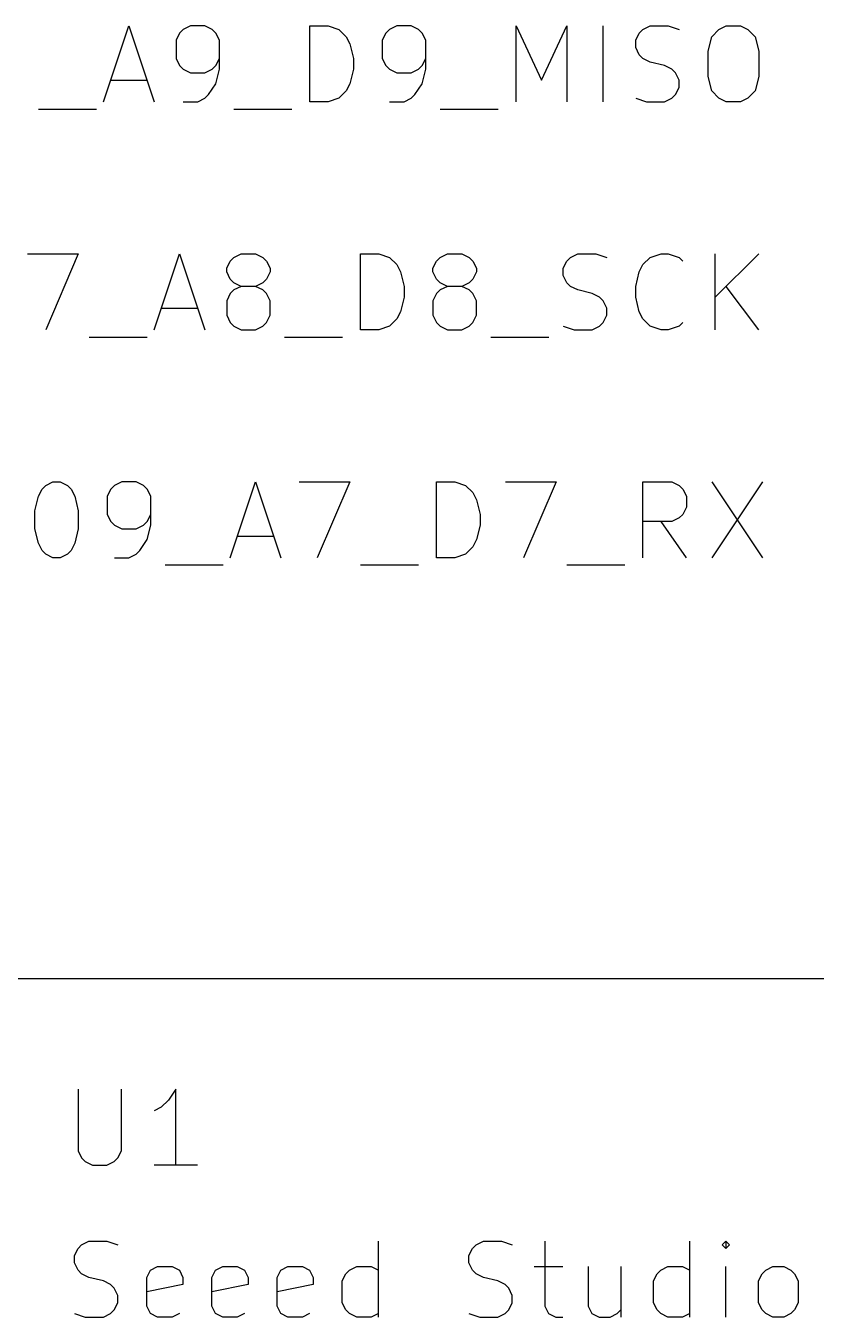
# Model space of a CAD drawing. Extents: x 0.4 to 11.3, y -7.9 to -0.4.
# Drawn here: x 5.768 to 6.288, y -4.873 to -4.023 of the extents above; entities that cross this region are included whole.
import ezdxf

# ---------------------------------------------------------------- set-up
doc = ezdxf.new("R2010")
doc.units = 0
doc.header["$MEASUREMENT"] = 0
doc.layers.add('CYAN2', color=4, linetype='CONTINUOUS')
doc.layers.add('RED2', color=1, linetype='CONTINUOUS')

msp = doc.modelspace()

# ---------------------------------------------------------------- linework, layer by layer
at = {"layer": 'CYAN2', "linetype": 'CONTINUOUS'}
for p, q in [((5.81952, -4.07313), (5.83619, -4.02313)), ((5.81952, -4.07313), (5.83619, -4.02313)), ((5.83619, -4.02313), (5.85286, -4.07313)), ((5.83619, -4.02313), (5.85286, -4.07313)), ((5.87191, -4.02551), (5.86952, -4.02789)), ((5.87191, -4.02551), (5.86952, -4.02789)), ((5.87667, -4.02313), (5.87191, -4.02551)), ((5.87667, -4.02313), (5.87191, -4.02551)), ((5.88619, -4.02313), (5.87667, -4.02313)), ((5.88619, -4.02313), (5.87667, -4.02313)), ((5.89095, -4.02551), (5.88619, -4.02313)), ((5.89095, -4.02551), (5.88619, -4.02313)), ((5.89333, -4.02789), (5.89095, -4.02551)), ((5.89333, -4.02789), (5.89095, -4.02551)), ((5.95524, -4.07313), (5.95524, -4.02313)), ((5.95524, -4.02313), (5.96714, -4.02313)), ((5.95524, -4.07313), (5.95524, -4.02313)), ((5.95524, -4.02313), (5.96714, -4.02313)), ((5.96714, -4.02313), (5.97428, -4.02551)), ((5.96714, -4.02313), (5.97428, -4.02551)), ((5.97428, -4.02551), (5.97905, -4.03028)), ((5.97428, -4.02551), (5.97905, -4.03028)), ((6.00762, -4.02551), (6.00524, -4.02789)), ((6.00762, -4.02551), (6.00524, -4.02789)), ((6.01238, -4.02313), (6.00762, -4.02551)), ((6.01238, -4.02313), (6.00762, -4.02551)), ((6.02191, -4.02313), (6.01238, -4.02313)), ((6.02191, -4.02313), (6.01238, -4.02313)), ((6.02667, -4.02551), (6.02191, -4.02313)), ((6.02667, -4.02551), (6.02191, -4.02313)), ((6.02905, -4.02789), (6.02667, -4.02551)), ((6.02905, -4.02789), (6.02667, -4.02551)), ((6.09095, -4.07313), (6.09095, -4.02313)), ((6.09095, -4.02313), (6.10762, -4.05885)), ((6.09095, -4.07313), (6.09095, -4.02313)), ((6.09095, -4.02313), (6.10762, -4.05885)), ((6.10762, -4.05885), (6.12428, -4.02313)), ((6.10762, -4.05885), (6.12428, -4.02313)), ((6.12428, -4.02313), (6.12428, -4.07313)), ((6.12428, -4.02313), (6.12428, -4.07313)), ((6.14809, -4.07313), (6.14809, -4.02313)), ((6.14809, -4.07313), (6.14809, -4.02313)), ((6.1719, -4.02789), (6.17428, -4.02551)), ((6.1719, -4.02789), (6.17428, -4.02551)), ((6.17428, -4.02551), (6.17905, -4.02313)), ((6.17428, -4.02551), (6.17905, -4.02313)), ((6.17905, -4.02313), (6.19095, -4.02313)), ((6.17905, -4.02313), (6.19095, -4.02313)), ((6.19095, -4.02313), (6.19809, -4.02551)), ((6.19095, -4.02313), (6.19809, -4.02551)), ((6.21952, -4.03028), (6.22428, -4.02551)), ((6.21952, -4.03028), (6.22428, -4.02551)), ((6.22428, -4.02551), (6.22904, -4.02313)), ((6.22428, -4.02551), (6.22904, -4.02313)), ((6.22904, -4.02313), (6.23857, -4.02313)), ((6.22904, -4.02313), (6.23857, -4.02313)), ((6.23857, -4.02313), (6.24333, -4.02551)), ((6.23857, -4.02313), (6.24333, -4.02551)), ((6.24333, -4.02551), (6.24809, -4.03028)), ((6.24333, -4.02551), (6.24809, -4.03028)), ((5.86952, -4.02789), (5.86715, -4.03265)), ((5.86952, -4.02789), (5.86715, -4.03265)), ((5.86715, -4.03265), (5.86715, -4.04456)), ((5.86715, -4.03265), (5.86715, -4.04456)), ((5.89572, -4.03265), (5.89333, -4.02789)), ((5.89572, -4.03265), (5.89333, -4.02789)), ((5.89572, -4.0517), (5.89572, -4.03265)), ((5.89572, -4.0517), (5.89572, -4.03265)), ((5.97905, -4.03028), (5.98143, -4.03504)), ((5.97905, -4.03028), (5.98143, -4.03504)), ((5.98143, -4.03504), (5.98381, -4.04456)), ((5.98143, -4.03504), (5.98381, -4.04456)), ((6.00524, -4.02789), (6.00286, -4.03265)), ((6.00524, -4.02789), (6.00286, -4.03265)), ((6.00286, -4.03265), (6.00286, -4.04456)), ((6.00286, -4.03265), (6.00286, -4.04456)), ((6.03143, -4.03265), (6.02905, -4.02789)), ((6.03143, -4.03265), (6.02905, -4.02789)), ((6.03143, -4.0517), (6.03143, -4.03265)), ((6.03143, -4.0517), (6.03143, -4.03265)), ((6.16952, -4.03265), (6.1719, -4.02789)), ((6.16952, -4.03265), (6.1719, -4.02789)), ((6.16952, -4.03742), (6.16952, -4.03265)), ((6.16952, -4.03742), (6.16952, -4.03265)), ((6.21714, -4.0398), (6.21952, -4.03028)), ((6.21714, -4.0398), (6.21952, -4.03028)), ((6.24809, -4.03028), (6.25047, -4.0398)), ((6.24809, -4.03028), (6.25047, -4.0398)), ((6.1719, -4.04218), (6.16952, -4.03742)), ((6.1719, -4.04218), (6.16952, -4.03742)), ((6.17428, -4.04456), (6.1719, -4.04218)), ((6.17428, -4.04456), (6.1719, -4.04218)), ((6.21714, -4.05646), (6.21714, -4.0398)), ((6.21714, -4.05646), (6.21714, -4.0398)), ((6.25047, -4.0398), (6.25047, -4.05646)), ((6.25047, -4.0398), (6.25047, -4.05646)), ((5.86715, -4.04456), (5.86952, -4.04932)), ((5.86715, -4.04456), (5.86952, -4.04932)), ((5.86952, -4.04932), (5.87191, -4.0517)), ((5.86952, -4.04932), (5.87191, -4.0517)), ((5.87191, -4.0517), (5.87667, -4.05408)), ((5.87191, -4.0517), (5.87667, -4.05408)), ((5.88619, -4.05408), (5.89095, -4.0517)), ((5.88619, -4.05408), (5.89095, -4.0517)), ((5.89095, -4.0517), (5.89333, -4.04932)), ((5.89095, -4.0517), (5.89333, -4.04932)), ((5.89333, -4.04932), (5.89572, -4.04456)), ((5.89333, -4.04932), (5.89572, -4.04456)), ((5.89333, -4.06122), (5.89572, -4.0517)), ((5.89333, -4.06122), (5.89572, -4.0517)), ((5.98381, -4.0517), (5.98143, -4.06122)), ((5.98381, -4.0517), (5.98143, -4.06122)), ((5.98381, -4.04456), (5.98381, -4.0517)), ((5.98381, -4.04456), (5.98381, -4.0517)), ((6.00286, -4.04456), (6.00524, -4.04932)), ((6.00286, -4.04456), (6.00524, -4.04932)), ((6.00524, -4.04932), (6.00762, -4.0517)), ((6.00524, -4.04932), (6.00762, -4.0517)), ((6.00762, -4.0517), (6.01238, -4.05408)), ((6.00762, -4.0517), (6.01238, -4.05408)), ((6.02191, -4.05408), (6.02667, -4.0517)), ((6.02191, -4.05408), (6.02667, -4.0517)), ((6.02667, -4.0517), (6.02905, -4.04932)), ((6.02667, -4.0517), (6.02905, -4.04932)), ((6.02905, -4.04932), (6.03143, -4.04456)), ((6.02905, -4.04932), (6.03143, -4.04456)), ((6.02905, -4.06122), (6.03143, -4.0517)), ((6.02905, -4.06122), (6.03143, -4.0517)), ((6.17905, -4.04694), (6.17428, -4.04456)), ((6.17905, -4.04694), (6.17428, -4.04456)), ((6.18857, -4.04932), (6.17905, -4.04694)), ((6.18857, -4.04932), (6.17905, -4.04694)), ((6.19333, -4.0517), (6.18857, -4.04932)), ((6.19333, -4.0517), (6.18857, -4.04932)), ((6.19571, -4.05408), (6.19333, -4.0517)), ((6.19571, -4.05408), (6.19333, -4.0517)), ((5.82429, -4.05885), (5.84809, -4.05885)), ((5.82429, -4.05885), (5.84809, -4.05885)), ((5.87667, -4.05408), (5.88619, -4.05408)), ((5.87667, -4.05408), (5.88619, -4.05408)), ((5.88857, -4.06837), (5.89333, -4.06122)), ((5.88857, -4.06837), (5.89333, -4.06122)), ((5.98143, -4.06122), (5.97905, -4.06599)), ((5.98143, -4.06122), (5.97905, -4.06599)), ((6.01238, -4.05408), (6.02191, -4.05408)), ((6.01238, -4.05408), (6.02191, -4.05408)), ((6.02428, -4.06837), (6.02905, -4.06122)), ((6.02428, -4.06837), (6.02905, -4.06122)), ((6.19809, -4.05885), (6.19571, -4.05408)), ((6.19809, -4.05885), (6.19571, -4.05408)), ((6.19809, -4.06361), (6.19809, -4.05885)), ((6.19809, -4.06361), (6.19809, -4.05885)), ((6.21952, -4.06599), (6.21714, -4.05646)), ((6.21952, -4.06599), (6.21714, -4.05646)), ((6.25047, -4.05646), (6.24809, -4.06599)), ((6.25047, -4.05646), (6.24809, -4.06599)), ((5.88619, -4.07075), (5.88857, -4.06837)), ((5.88619, -4.07075), (5.88857, -4.06837)), ((5.97905, -4.06599), (5.97428, -4.07075)), ((5.97905, -4.06599), (5.97428, -4.07075)), ((6.02191, -4.07075), (6.02428, -4.06837)), ((6.02191, -4.07075), (6.02428, -4.06837)), ((6.19333, -4.07075), (6.19571, -4.06837)), ((6.19333, -4.07075), (6.19571, -4.06837)), ((6.19571, -4.06837), (6.19809, -4.06361)), ((6.19571, -4.06837), (6.19809, -4.06361)), ((6.22428, -4.07075), (6.21952, -4.06599)), ((6.22428, -4.07075), (6.21952, -4.06599)), ((6.24809, -4.06599), (6.24333, -4.07075)), ((6.24809, -4.06599), (6.24333, -4.07075)), ((5.77667, -4.07789), (5.81476, -4.07789)), ((5.77667, -4.07789), (5.81476, -4.07789)), ((5.87191, -4.07313), (5.88143, -4.07313)), ((5.87191, -4.07313), (5.88143, -4.07313)), ((5.88143, -4.07313), (5.88619, -4.07075)), ((5.88143, -4.07313), (5.88619, -4.07075)), ((5.90524, -4.07789), (5.94333, -4.07789)), ((5.90524, -4.07789), (5.94333, -4.07789)), ((5.96714, -4.07313), (5.95524, -4.07313)), ((5.96714, -4.07313), (5.95524, -4.07313)), ((5.97428, -4.07075), (5.96714, -4.07313)), ((5.97428, -4.07075), (5.96714, -4.07313)), ((6.00762, -4.07313), (6.01714, -4.07313)), ((6.00762, -4.07313), (6.01714, -4.07313)), ((6.01714, -4.07313), (6.02191, -4.07075)), ((6.01714, -4.07313), (6.02191, -4.07075)), ((6.04095, -4.07789), (6.07905, -4.07789)), ((6.04095, -4.07789), (6.07905, -4.07789)), ((6.16952, -4.07075), (6.17667, -4.07313)), ((6.16952, -4.07075), (6.17667, -4.07313)), ((6.17667, -4.07313), (6.18857, -4.07313)), ((6.17667, -4.07313), (6.18857, -4.07313)), ((6.18857, -4.07313), (6.19333, -4.07075)), ((6.18857, -4.07313), (6.19333, -4.07075)), ((6.22904, -4.07313), (6.22428, -4.07075)), ((6.22904, -4.07313), (6.22428, -4.07075)), ((6.23857, -4.07313), (6.22904, -4.07313)), ((6.23857, -4.07313), (6.22904, -4.07313)), ((6.24333, -4.07075), (6.23857, -4.07313)), ((6.24333, -4.07075), (6.23857, -4.07313)), ((5.76953, -4.17313), (5.80286, -4.17313)), ((5.76953, -4.17313), (5.80286, -4.17313)), ((5.80286, -4.17313), (5.78143, -4.22313)), ((5.80286, -4.17313), (5.78143, -4.22313)), ((5.85286, -4.22313), (5.86952, -4.17313)), ((5.85286, -4.22313), (5.86952, -4.17313)), ((5.86952, -4.17313), (5.88619, -4.22313)), ((5.86952, -4.17313), (5.88619, -4.22313)), ((5.90048, -4.18265), (5.90286, -4.17789)), ((5.90048, -4.18265), (5.90286, -4.17789)), ((5.90286, -4.17789), (5.90524, -4.17551)), ((5.90286, -4.17789), (5.90524, -4.17551)), ((5.90524, -4.17551), (5.91, -4.17313)), ((5.90524, -4.17551), (5.91, -4.17313)), ((5.91, -4.17313), (5.91953, -4.17313)), ((5.91, -4.17313), (5.91953, -4.17313)), ((5.91953, -4.17313), (5.92429, -4.17551)), ((5.91953, -4.17313), (5.92429, -4.17551)), ((5.92429, -4.17551), (5.92667, -4.17789)), ((5.92429, -4.17551), (5.92667, -4.17789)), ((5.92667, -4.17789), (5.92905, -4.18265)), ((5.92667, -4.17789), (5.92905, -4.18265)), ((5.98857, -4.22313), (5.98857, -4.17313)), ((5.98857, -4.17313), (6.00048, -4.17313)), ((5.98857, -4.22313), (5.98857, -4.17313)), ((5.98857, -4.17313), (6.00048, -4.17313)), ((6.00048, -4.17313), (6.00762, -4.17551)), ((6.00048, -4.17313), (6.00762, -4.17551)), ((6.00762, -4.17551), (6.01238, -4.18028)), ((6.00762, -4.17551), (6.01238, -4.18028)), ((6.01238, -4.18028), (6.01476, -4.18504)), ((6.01238, -4.18028), (6.01476, -4.18504)), ((6.03619, -4.18265), (6.03857, -4.17789)), ((6.03619, -4.18265), (6.03857, -4.17789)), ((6.03857, -4.17789), (6.04095, -4.17551)), ((6.03857, -4.17789), (6.04095, -4.17551)), ((6.04095, -4.17551), (6.04572, -4.17313)), ((6.04095, -4.17551), (6.04572, -4.17313)), ((6.04572, -4.17313), (6.05524, -4.17313)), ((6.04572, -4.17313), (6.05524, -4.17313)), ((6.05524, -4.17313), (6.06, -4.17551)), ((6.05524, -4.17313), (6.06, -4.17551)), ((6.06, -4.17551), (6.06238, -4.17789)), ((6.06, -4.17551), (6.06238, -4.17789)), ((6.06238, -4.17789), (6.06476, -4.18265)), ((6.06238, -4.17789), (6.06476, -4.18265)), ((6.12191, -4.18265), (6.12428, -4.17789)), ((6.12191, -4.18265), (6.12428, -4.17789)), ((6.12428, -4.17789), (6.12667, -4.17551)), ((6.12428, -4.17789), (6.12667, -4.17551)), ((6.12667, -4.17551), (6.13143, -4.17313)), ((6.12667, -4.17551), (6.13143, -4.17313)), ((6.13143, -4.17313), (6.14333, -4.17313)), ((6.13143, -4.17313), (6.14333, -4.17313)), ((6.14333, -4.17313), (6.15048, -4.17551)), ((6.14333, -4.17313), (6.15048, -4.17551)), ((6.1719, -4.18504), (6.17428, -4.18028)), ((6.1719, -4.18504), (6.17428, -4.18028)), ((6.17428, -4.18028), (6.17905, -4.17551)), ((6.17428, -4.18028), (6.17905, -4.17551)), ((6.17905, -4.17551), (6.18619, -4.17313)), ((6.17905, -4.17551), (6.18619, -4.17313)), ((6.18619, -4.17313), (6.19095, -4.17313)), ((6.18619, -4.17313), (6.19095, -4.17313)), ((6.19095, -4.17313), (6.19809, -4.17551)), ((6.19095, -4.17313), (6.19809, -4.17551)), ((6.19809, -4.17551), (6.20047, -4.17789)), ((6.19809, -4.17551), (6.20047, -4.17789)), ((6.2219, -4.22313), (6.2219, -4.17313)), ((6.25047, -4.17313), (6.2219, -4.2017)), ((6.2219, -4.22313), (6.2219, -4.17313)), ((6.25047, -4.17313), (6.2219, -4.2017)), ((5.90048, -4.18504), (5.90048, -4.18265)), ((5.90048, -4.18504), (5.90048, -4.18265)), ((5.90286, -4.1898), (5.90048, -4.18504)), ((5.90286, -4.1898), (5.90048, -4.18504)), ((5.92905, -4.18504), (5.92667, -4.1898)), ((5.92905, -4.18504), (5.92667, -4.1898)), ((5.92905, -4.18265), (5.92905, -4.18504)), ((5.92905, -4.18265), (5.92905, -4.18504)), ((6.01476, -4.18504), (6.01714, -4.19456)), ((6.01476, -4.18504), (6.01714, -4.19456)), ((6.03619, -4.18504), (6.03619, -4.18265)), ((6.03619, -4.18504), (6.03619, -4.18265)), ((6.03857, -4.1898), (6.03619, -4.18504)), ((6.03857, -4.1898), (6.03619, -4.18504)), ((6.06476, -4.18504), (6.06238, -4.1898)), ((6.06476, -4.18504), (6.06238, -4.1898)), ((6.06476, -4.18265), (6.06476, -4.18504)), ((6.06476, -4.18265), (6.06476, -4.18504)), ((6.12191, -4.18742), (6.12191, -4.18265)), ((6.12191, -4.18742), (6.12191, -4.18265)), ((6.12428, -4.19218), (6.12191, -4.18742)), ((6.12428, -4.19218), (6.12191, -4.18742)), ((6.16952, -4.19456), (6.1719, -4.18504)), ((6.16952, -4.19456), (6.1719, -4.18504)), ((5.90524, -4.19218), (5.90286, -4.1898)), ((5.90524, -4.19218), (5.90286, -4.1898)), ((5.90524, -4.19694), (5.90286, -4.19932)), ((5.90524, -4.19694), (5.90286, -4.19932)), ((5.91, -4.19456), (5.90524, -4.19218)), ((5.91, -4.19456), (5.90524, -4.19218)), ((5.91, -4.19456), (5.90524, -4.19694)), ((5.91, -4.19456), (5.90524, -4.19694)), ((5.91953, -4.19456), (5.91, -4.19456)), ((5.91953, -4.19456), (5.91, -4.19456)), ((5.92429, -4.19218), (5.91953, -4.19456)), ((5.92429, -4.19218), (5.91953, -4.19456)), ((5.92429, -4.19694), (5.91953, -4.19456)), ((5.92429, -4.19694), (5.91953, -4.19456)), ((5.92667, -4.1898), (5.92429, -4.19218)), ((5.92667, -4.1898), (5.92429, -4.19218)), ((5.92667, -4.19932), (5.92429, -4.19694)), ((5.92667, -4.19932), (5.92429, -4.19694)), ((6.01714, -4.19456), (6.01714, -4.2017)), ((6.01714, -4.19456), (6.01714, -4.2017)), ((6.04095, -4.19218), (6.03857, -4.1898)), ((6.04095, -4.19218), (6.03857, -4.1898)), ((6.04095, -4.19694), (6.03857, -4.19932)), ((6.04095, -4.19694), (6.03857, -4.19932)), ((6.04572, -4.19456), (6.04095, -4.19218)), ((6.04572, -4.19456), (6.04095, -4.19218)), ((6.04572, -4.19456), (6.04095, -4.19694)), ((6.04572, -4.19456), (6.04095, -4.19694)), ((6.05524, -4.19456), (6.04572, -4.19456)), ((6.05524, -4.19456), (6.04572, -4.19456)), ((6.06, -4.19218), (6.05524, -4.19456)), ((6.06, -4.19218), (6.05524, -4.19456)), ((6.06, -4.19694), (6.05524, -4.19456)), ((6.06, -4.19694), (6.05524, -4.19456)), ((6.06238, -4.1898), (6.06, -4.19218)), ((6.06238, -4.1898), (6.06, -4.19218)), ((6.06238, -4.19932), (6.06, -4.19694)), ((6.06238, -4.19932), (6.06, -4.19694)), ((6.12667, -4.19456), (6.12428, -4.19218)), ((6.12667, -4.19456), (6.12428, -4.19218)), ((6.13143, -4.19694), (6.12667, -4.19456)), ((6.13143, -4.19694), (6.12667, -4.19456)), ((6.14095, -4.19932), (6.13143, -4.19694)), ((6.14095, -4.19932), (6.13143, -4.19694)), ((6.16952, -4.2017), (6.16952, -4.19456)), ((6.16952, -4.2017), (6.16952, -4.19456)), ((6.25047, -4.22313), (6.22905, -4.19456)), ((6.25047, -4.22313), (6.22905, -4.19456)), ((5.90286, -4.19932), (5.90048, -4.20408)), ((5.90286, -4.19932), (5.90048, -4.20408)), ((5.90048, -4.20408), (5.90048, -4.21361)), ((5.90048, -4.20408), (5.90048, -4.21361)), ((5.92905, -4.20408), (5.92667, -4.19932)), ((5.92905, -4.20408), (5.92667, -4.19932)), ((5.92905, -4.21361), (5.92905, -4.20408)), ((5.92905, -4.21361), (5.92905, -4.20408)), ((6.01714, -4.2017), (6.01476, -4.21122)), ((6.01714, -4.2017), (6.01476, -4.21122)), ((6.03857, -4.19932), (6.03619, -4.20408)), ((6.03857, -4.19932), (6.03619, -4.20408)), ((6.03619, -4.20408), (6.03619, -4.21361)), ((6.03619, -4.20408), (6.03619, -4.21361)), ((6.06476, -4.20408), (6.06238, -4.19932)), ((6.06476, -4.20408), (6.06238, -4.19932)), ((6.06476, -4.21361), (6.06476, -4.20408)), ((6.06476, -4.21361), (6.06476, -4.20408)), ((6.14571, -4.2017), (6.14095, -4.19932)), ((6.14571, -4.2017), (6.14095, -4.19932)), ((6.14809, -4.20408), (6.14571, -4.2017)), ((6.14809, -4.20408), (6.14571, -4.2017)), ((6.15048, -4.20885), (6.14809, -4.20408)), ((6.15048, -4.20885), (6.14809, -4.20408)), ((6.1719, -4.21122), (6.16952, -4.2017)), ((6.1719, -4.21122), (6.16952, -4.2017)), ((5.85762, -4.20885), (5.88143, -4.20885)), ((5.85762, -4.20885), (5.88143, -4.20885)), ((5.90048, -4.21361), (5.90286, -4.21837)), ((5.90048, -4.21361), (5.90286, -4.21837)), ((5.92667, -4.21837), (5.92905, -4.21361)), ((5.92667, -4.21837), (5.92905, -4.21361)), ((6.01476, -4.21122), (6.01238, -4.21599)), ((6.01476, -4.21122), (6.01238, -4.21599)), ((6.03619, -4.21361), (6.03857, -4.21837)), ((6.03619, -4.21361), (6.03857, -4.21837)), ((6.06238, -4.21837), (6.06476, -4.21361)), ((6.06238, -4.21837), (6.06476, -4.21361)), ((6.14809, -4.21837), (6.15048, -4.21361)), ((6.14809, -4.21837), (6.15048, -4.21361)), ((6.15048, -4.21361), (6.15048, -4.20885)), ((6.15048, -4.21361), (6.15048, -4.20885)), ((6.17428, -4.21599), (6.1719, -4.21122)), ((6.17428, -4.21599), (6.1719, -4.21122)), ((5.90286, -4.21837), (5.90524, -4.22075)), ((5.90286, -4.21837), (5.90524, -4.22075)), ((5.90524, -4.22075), (5.91, -4.22313)), ((5.90524, -4.22075), (5.91, -4.22313)), ((5.91953, -4.22313), (5.92429, -4.22075)), ((5.91953, -4.22313), (5.92429, -4.22075)), ((5.92429, -4.22075), (5.92667, -4.21837)), ((5.92429, -4.22075), (5.92667, -4.21837)), ((6.00762, -4.22075), (6.00048, -4.22313)), ((6.00762, -4.22075), (6.00048, -4.22313)), ((6.01238, -4.21599), (6.00762, -4.22075)), ((6.01238, -4.21599), (6.00762, -4.22075)), ((6.03857, -4.21837), (6.04095, -4.22075)), ((6.03857, -4.21837), (6.04095, -4.22075)), ((6.04095, -4.22075), (6.04572, -4.22313)), ((6.04095, -4.22075), (6.04572, -4.22313)), ((6.05524, -4.22313), (6.06, -4.22075)), ((6.05524, -4.22313), (6.06, -4.22075)), ((6.06, -4.22075), (6.06238, -4.21837)), ((6.06, -4.22075), (6.06238, -4.21837)), ((6.12191, -4.22075), (6.12905, -4.22313)), ((6.12191, -4.22075), (6.12905, -4.22313)), ((6.14095, -4.22313), (6.14571, -4.22075)), ((6.14095, -4.22313), (6.14571, -4.22075)), ((6.14571, -4.22075), (6.14809, -4.21837)), ((6.14571, -4.22075), (6.14809, -4.21837)), ((6.17905, -4.22075), (6.17428, -4.21599)), ((6.17905, -4.22075), (6.17428, -4.21599)), ((6.18619, -4.22313), (6.17905, -4.22075)), ((6.18619, -4.22313), (6.17905, -4.22075)), ((6.19809, -4.22075), (6.19095, -4.22313)), ((6.19809, -4.22075), (6.19095, -4.22313)), ((6.20047, -4.21837), (6.19809, -4.22075)), ((6.20047, -4.21837), (6.19809, -4.22075)), ((5.81, -4.22789), (5.8481, -4.22789)), ((5.81, -4.22789), (5.8481, -4.22789)), ((5.91, -4.22313), (5.91953, -4.22313)), ((5.91, -4.22313), (5.91953, -4.22313)), ((5.93857, -4.22789), (5.97667, -4.22789)), ((5.93857, -4.22789), (5.97667, -4.22789)), ((6.00048, -4.22313), (5.98857, -4.22313)), ((6.00048, -4.22313), (5.98857, -4.22313)), ((6.04572, -4.22313), (6.05524, -4.22313)), ((6.04572, -4.22313), (6.05524, -4.22313)), ((6.07429, -4.22789), (6.11238, -4.22789)), ((6.07429, -4.22789), (6.11238, -4.22789)), ((6.12905, -4.22313), (6.14095, -4.22313)), ((6.12905, -4.22313), (6.14095, -4.22313)), ((6.19095, -4.22313), (6.18619, -4.22313)), ((6.19095, -4.22313), (6.18619, -4.22313)), ((5.78143, -4.32551), (5.78619, -4.32313)), ((5.78143, -4.32551), (5.78619, -4.32313)), ((5.78619, -4.32313), (5.79096, -4.32313)), ((5.78619, -4.32313), (5.79096, -4.32313)), ((5.79096, -4.32313), (5.79572, -4.32551)), ((5.79096, -4.32313), (5.79572, -4.32551)), ((5.83143, -4.32313), (5.82667, -4.32551)), ((5.83143, -4.32313), (5.82667, -4.32551)), ((5.84096, -4.32313), (5.83143, -4.32313)), ((5.84096, -4.32313), (5.83143, -4.32313)), ((5.84572, -4.32551), (5.84096, -4.32313)), ((5.84572, -4.32551), (5.84096, -4.32313)), ((5.90286, -4.37313), (5.91952, -4.32313)), ((5.90286, -4.37313), (5.91952, -4.32313)), ((5.91952, -4.32313), (5.93619, -4.37313)), ((5.91952, -4.32313), (5.93619, -4.37313)), ((5.9481, -4.32313), (5.98143, -4.32313)), ((5.9481, -4.32313), (5.98143, -4.32313)), ((5.98143, -4.32313), (5.96, -4.37313)), ((5.98143, -4.32313), (5.96, -4.37313)), ((6.03857, -4.37313), (6.03857, -4.32313)), ((6.03857, -4.32313), (6.05048, -4.32313)), ((6.03857, -4.37313), (6.03857, -4.32313)), ((6.03857, -4.32313), (6.05048, -4.32313)), ((6.05048, -4.32313), (6.05762, -4.32551)), ((6.05048, -4.32313), (6.05762, -4.32551)), ((6.08381, -4.32313), (6.11714, -4.32313)), ((6.08381, -4.32313), (6.11714, -4.32313)), ((6.11714, -4.32313), (6.09572, -4.37313)), ((6.11714, -4.32313), (6.09572, -4.37313)), ((6.17428, -4.37313), (6.17428, -4.32313)), ((6.17428, -4.32313), (6.19333, -4.32313)), ((6.17428, -4.37313), (6.17428, -4.32313)), ((6.17428, -4.32313), (6.19333, -4.32313)), ((6.19333, -4.32313), (6.19809, -4.32551)), ((6.19333, -4.32313), (6.19809, -4.32551)), ((6.21952, -4.32313), (6.25285, -4.37313)), ((6.25285, -4.32313), (6.21952, -4.37313)), ((6.21952, -4.32313), (6.25285, -4.37313)), ((6.25285, -4.32313), (6.21952, -4.37313)), ((5.77429, -4.34218), (5.77667, -4.33265)), ((5.77429, -4.34218), (5.77667, -4.33265)), ((5.77667, -4.33265), (5.77905, -4.32789)), ((5.77667, -4.33265), (5.77905, -4.32789)), ((5.77905, -4.32789), (5.78143, -4.32551)), ((5.77905, -4.32789), (5.78143, -4.32551)), ((5.79572, -4.32551), (5.7981, -4.32789)), ((5.79572, -4.32551), (5.7981, -4.32789)), ((5.7981, -4.32789), (5.80048, -4.33265)), ((5.7981, -4.32789), (5.80048, -4.33265)), ((5.80048, -4.33265), (5.80286, -4.34218)), ((5.80048, -4.33265), (5.80286, -4.34218)), ((5.82429, -4.32789), (5.82191, -4.33265)), ((5.82429, -4.32789), (5.82191, -4.33265)), ((5.82191, -4.33265), (5.82191, -4.34456)), ((5.82191, -4.33265), (5.82191, -4.34456)), ((5.82667, -4.32551), (5.82429, -4.32789)), ((5.82667, -4.32551), (5.82429, -4.32789)), ((5.8481, -4.32789), (5.84572, -4.32551)), ((5.8481, -4.32789), (5.84572, -4.32551)), ((5.85048, -4.33265), (5.8481, -4.32789)), ((5.85048, -4.33265), (5.8481, -4.32789)), ((5.85048, -4.3517), (5.85048, -4.33265)), ((5.85048, -4.3517), (5.85048, -4.33265)), ((6.05762, -4.32551), (6.06238, -4.33028)), ((6.05762, -4.32551), (6.06238, -4.33028)), ((6.06238, -4.33028), (6.06476, -4.33504)), ((6.06238, -4.33028), (6.06476, -4.33504)), ((6.19809, -4.32551), (6.20048, -4.32789)), ((6.19809, -4.32551), (6.20048, -4.32789)), ((6.20048, -4.32789), (6.20285, -4.33265)), ((6.20048, -4.32789), (6.20285, -4.33265)), ((6.20285, -4.33265), (6.20285, -4.3398)), ((6.20285, -4.33265), (6.20285, -4.3398)), ((6.06476, -4.33504), (6.06714, -4.34456)), ((6.06476, -4.33504), (6.06714, -4.34456)), ((6.20285, -4.3398), (6.20048, -4.34456)), ((6.20285, -4.3398), (6.20048, -4.34456)), ((5.77429, -4.35408), (5.77429, -4.34218)), ((5.77429, -4.35408), (5.77429, -4.34218)), ((5.80286, -4.34218), (5.80286, -4.35408)), ((5.80286, -4.34218), (5.80286, -4.35408)), ((5.82191, -4.34456), (5.82429, -4.34932)), ((5.82191, -4.34456), (5.82429, -4.34932)), ((5.82429, -4.34932), (5.82667, -4.3517)), ((5.82429, -4.34932), (5.82667, -4.3517)), ((5.84572, -4.3517), (5.8481, -4.34932)), ((5.84572, -4.3517), (5.8481, -4.34932)), ((5.8481, -4.34932), (5.85048, -4.34456)), ((5.8481, -4.34932), (5.85048, -4.34456)), ((6.06714, -4.34456), (6.06714, -4.3517)), ((6.06714, -4.34456), (6.06714, -4.3517)), ((6.19333, -4.34932), (6.17428, -4.34932)), ((6.19333, -4.34932), (6.17428, -4.34932)), ((6.20285, -4.37313), (6.18619, -4.34932)), ((6.20285, -4.37313), (6.18619, -4.34932)), ((6.19809, -4.34694), (6.19333, -4.34932)), ((6.19809, -4.34694), (6.19333, -4.34932)), ((6.20048, -4.34456), (6.19809, -4.34694)), ((6.20048, -4.34456), (6.19809, -4.34694)), ((5.77667, -4.36361), (5.77429, -4.35408)), ((5.77667, -4.36361), (5.77429, -4.35408)), ((5.80286, -4.35408), (5.80048, -4.36361)), ((5.80286, -4.35408), (5.80048, -4.36361)), ((5.82667, -4.3517), (5.83143, -4.35408)), ((5.82667, -4.3517), (5.83143, -4.35408)), ((5.83143, -4.35408), (5.84096, -4.35408)), ((5.83143, -4.35408), (5.84096, -4.35408)), ((5.84096, -4.35408), (5.84572, -4.3517)), ((5.84096, -4.35408), (5.84572, -4.3517)), ((5.8481, -4.36122), (5.85048, -4.3517)), ((5.8481, -4.36122), (5.85048, -4.3517)), ((6.06714, -4.3517), (6.06476, -4.36122)), ((6.06714, -4.3517), (6.06476, -4.36122)), ((5.77905, -4.36837), (5.77667, -4.36361)), ((5.77905, -4.36837), (5.77667, -4.36361)), ((5.80048, -4.36361), (5.7981, -4.36837)), ((5.80048, -4.36361), (5.7981, -4.36837)), ((5.84333, -4.36837), (5.8481, -4.36122)), ((5.84333, -4.36837), (5.8481, -4.36122)), ((5.90762, -4.35885), (5.93143, -4.35885)), ((5.90762, -4.35885), (5.93143, -4.35885)), ((6.06238, -4.36599), (6.05762, -4.37075)), ((6.06238, -4.36599), (6.05762, -4.37075)), ((6.06476, -4.36122), (6.06238, -4.36599)), ((6.06476, -4.36122), (6.06238, -4.36599)), ((5.78143, -4.37075), (5.77905, -4.36837)), ((5.78143, -4.37075), (5.77905, -4.36837)), ((5.78619, -4.37313), (5.78143, -4.37075)), ((5.78619, -4.37313), (5.78143, -4.37075)), ((5.79096, -4.37313), (5.78619, -4.37313)), ((5.79096, -4.37313), (5.78619, -4.37313)), ((5.79572, -4.37075), (5.79096, -4.37313)), ((5.79572, -4.37075), (5.79096, -4.37313)), ((5.7981, -4.36837), (5.79572, -4.37075)), ((5.7981, -4.36837), (5.79572, -4.37075)), ((5.82667, -4.37313), (5.83619, -4.37313)), ((5.82667, -4.37313), (5.83619, -4.37313)), ((5.83619, -4.37313), (5.84096, -4.37075)), ((5.83619, -4.37313), (5.84096, -4.37075)), ((5.84096, -4.37075), (5.84333, -4.36837)), ((5.84096, -4.37075), (5.84333, -4.36837)), ((6.05048, -4.37313), (6.03857, -4.37313)), ((6.05048, -4.37313), (6.03857, -4.37313)), ((6.05762, -4.37075), (6.05048, -4.37313)), ((6.05762, -4.37075), (6.05048, -4.37313)), ((5.86, -4.37789), (5.8981, -4.37789)), ((5.86, -4.37789), (5.8981, -4.37789)), ((5.98857, -4.37789), (6.02667, -4.37789)), ((5.98857, -4.37789), (6.02667, -4.37789)), ((6.12429, -4.37789), (6.16238, -4.37789)), ((6.12429, -4.37789), (6.16238, -4.37789)), ((5.80266, -4.7228), (5.80266, -4.76328)), ((5.80266, -4.7228), (5.80266, -4.76328)), ((5.83123, -4.76328), (5.83123, -4.7228)), ((5.83123, -4.76328), (5.83123, -4.7228)), ((5.86695, -4.7228), (5.86219, -4.72995)), ((5.86695, -4.7228), (5.86219, -4.72995)), ((5.86695, -4.7728), (5.86695, -4.7228)), ((5.86695, -4.7728), (5.86695, -4.7228)), ((5.86219, -4.72995), (5.85743, -4.73471)), ((5.86219, -4.72995), (5.85743, -4.73471)), ((5.85743, -4.73471), (5.85267, -4.73709)), ((5.85743, -4.73471), (5.85267, -4.73709)), ((5.80266, -4.76328), (5.80504, -4.76804)), ((5.80266, -4.76328), (5.80504, -4.76804)), ((5.82885, -4.76804), (5.83123, -4.76328)), ((5.82885, -4.76804), (5.83123, -4.76328)), ((5.80504, -4.76804), (5.80743, -4.77043)), ((5.80504, -4.76804), (5.80743, -4.77043)), ((5.80743, -4.77043), (5.81219, -4.7728)), ((5.80743, -4.77043), (5.81219, -4.7728)), ((5.81219, -4.7728), (5.82171, -4.7728)), ((5.81219, -4.7728), (5.82171, -4.7728)), ((5.82171, -4.7728), (5.82647, -4.77043)), ((5.82171, -4.7728), (5.82647, -4.77043)), ((5.82647, -4.77043), (5.82885, -4.76804)), ((5.82647, -4.77043), (5.82885, -4.76804)), ((5.88124, -4.7728), (5.85267, -4.7728)), ((5.88124, -4.7728), (5.85267, -4.7728)), ((5.80266, -4.82757), (5.80504, -4.82519)), ((5.80266, -4.82757), (5.80504, -4.82519)), ((5.80504, -4.82519), (5.80981, -4.8228)), ((5.80504, -4.82519), (5.80981, -4.8228)), ((5.80981, -4.8228), (5.82171, -4.8228)), ((5.80981, -4.8228), (5.82171, -4.8228)), ((5.82171, -4.8228), (5.82885, -4.82519)), ((5.82171, -4.8228), (5.82885, -4.82519)), ((6.00028, -4.8728), (6.00028, -4.8228)), ((6.00028, -4.8728), (6.00028, -4.8228)), ((6.06219, -4.82757), (6.06457, -4.82519)), ((6.06219, -4.82757), (6.06457, -4.82519)), ((6.06457, -4.82519), (6.06933, -4.8228)), ((6.06457, -4.82519), (6.06933, -4.8228)), ((6.06933, -4.8228), (6.08123, -4.8228)), ((6.06933, -4.8228), (6.08123, -4.8228)), ((6.08123, -4.8228), (6.08838, -4.82519)), ((6.08123, -4.8228), (6.08838, -4.82519)), ((6.1098, -4.8228), (6.1098, -4.86566)), ((6.1098, -4.8228), (6.1098, -4.86566)), ((6.20504, -4.8728), (6.20504, -4.8228)), ((6.20504, -4.8728), (6.20504, -4.8228)), ((6.22885, -4.8228), (6.22647, -4.82519)), ((6.22885, -4.8228), (6.22647, -4.82519)), ((6.22647, -4.82519), (6.22885, -4.82757)), ((6.22647, -4.82519), (6.22885, -4.82757)), ((6.23123, -4.82519), (6.22885, -4.8228)), ((6.22885, -4.8228), (6.22885, -4.82757)), ((6.23123, -4.82519), (6.22885, -4.8228)), ((6.22885, -4.8228), (6.22885, -4.82757)), ((6.22885, -4.82757), (6.23123, -4.82519)), ((6.22885, -4.82757), (6.23123, -4.82519)), ((5.80028, -4.83233), (5.80266, -4.82757)), ((5.80028, -4.83233), (5.80266, -4.82757)), ((5.80028, -4.83709), (5.80028, -4.83233)), ((5.80028, -4.83709), (5.80028, -4.83233)), ((6.05981, -4.83233), (6.06219, -4.82757)), ((6.05981, -4.83233), (6.06219, -4.82757)), ((6.05981, -4.83709), (6.05981, -4.83233)), ((6.05981, -4.83709), (6.05981, -4.83233)), ((5.80266, -4.84185), (5.80028, -4.83709)), ((5.80266, -4.84185), (5.80028, -4.83709)), ((5.80504, -4.84423), (5.80266, -4.84185)), ((5.80504, -4.84423), (5.80266, -4.84185)), ((5.8479, -4.84661), (5.85028, -4.84185)), ((5.8479, -4.84661), (5.85028, -4.84185)), ((5.85028, -4.84185), (5.85504, -4.83947)), ((5.85028, -4.84185), (5.85504, -4.83947)), ((5.85504, -4.83947), (5.86457, -4.83947)), ((5.85504, -4.83947), (5.86457, -4.83947)), ((5.86457, -4.83947), (5.86933, -4.84185)), ((5.86457, -4.83947), (5.86933, -4.84185)), ((5.86933, -4.84185), (5.87171, -4.84661)), ((5.86933, -4.84185), (5.87171, -4.84661)), ((5.89076, -4.84661), (5.89314, -4.84185)), ((5.89076, -4.84661), (5.89314, -4.84185)), ((5.89314, -4.84185), (5.8979, -4.83947)), ((5.89314, -4.84185), (5.8979, -4.83947)), ((5.8979, -4.83947), (5.90743, -4.83947)), ((5.8979, -4.83947), (5.90743, -4.83947)), ((5.90743, -4.83947), (5.91219, -4.84185)), ((5.90743, -4.83947), (5.91219, -4.84185)), ((5.91219, -4.84185), (5.91457, -4.84661)), ((5.91219, -4.84185), (5.91457, -4.84661)), ((5.93362, -4.84661), (5.936, -4.84185)), ((5.93362, -4.84661), (5.936, -4.84185)), ((5.936, -4.84185), (5.94076, -4.83947)), ((5.936, -4.84185), (5.94076, -4.83947)), ((5.94076, -4.83947), (5.95028, -4.83947)), ((5.94076, -4.83947), (5.95028, -4.83947)), ((5.95028, -4.83947), (5.95504, -4.84185)), ((5.95028, -4.83947), (5.95504, -4.84185)), ((5.95504, -4.84185), (5.95743, -4.84661)), ((5.95504, -4.84185), (5.95743, -4.84661)), ((5.97885, -4.84423), (5.98124, -4.84185)), ((5.97885, -4.84423), (5.98124, -4.84185)), ((5.98124, -4.84185), (5.986, -4.83947)), ((5.98124, -4.84185), (5.986, -4.83947)), ((5.986, -4.83947), (5.99552, -4.83947)), ((5.986, -4.83947), (5.99552, -4.83947)), ((5.99552, -4.83947), (6.00028, -4.84185)), ((5.99552, -4.83947), (6.00028, -4.84185)), ((6.06219, -4.84185), (6.05981, -4.83709)), ((6.06219, -4.84185), (6.05981, -4.83709)), ((6.06457, -4.84423), (6.06219, -4.84185)), ((6.06457, -4.84423), (6.06219, -4.84185)), ((6.10266, -4.83947), (6.12171, -4.83947)), ((6.10266, -4.83947), (6.12171, -4.83947)), ((6.13837, -4.83947), (6.13837, -4.86566)), ((6.13837, -4.83947), (6.13837, -4.86566)), ((6.1598, -4.83947), (6.1598, -4.8728)), ((6.1598, -4.83947), (6.1598, -4.8728)), ((6.18361, -4.84423), (6.18599, -4.84185)), ((6.18361, -4.84423), (6.18599, -4.84185)), ((6.18599, -4.84185), (6.19076, -4.83947)), ((6.18599, -4.84185), (6.19076, -4.83947)), ((6.19076, -4.83947), (6.20028, -4.83947)), ((6.19076, -4.83947), (6.20028, -4.83947)), ((6.20028, -4.83947), (6.20504, -4.84185)), ((6.20028, -4.83947), (6.20504, -4.84185)), ((6.22885, -4.8728), (6.22885, -4.83947)), ((6.22885, -4.8728), (6.22885, -4.83947)), ((6.25266, -4.84423), (6.25504, -4.84185)), ((6.25266, -4.84423), (6.25504, -4.84185)), ((6.25504, -4.84185), (6.2598, -4.83947)), ((6.25504, -4.84185), (6.2598, -4.83947)), ((6.2598, -4.83947), (6.26694, -4.83947)), ((6.2598, -4.83947), (6.26694, -4.83947)), ((6.26694, -4.83947), (6.2717, -4.84185)), ((6.26694, -4.83947), (6.2717, -4.84185)), ((6.2717, -4.84185), (6.27409, -4.84423)), ((6.2717, -4.84185), (6.27409, -4.84423)), ((5.80981, -4.84661), (5.80504, -4.84423)), ((5.80981, -4.84661), (5.80504, -4.84423)), ((5.81933, -4.849), (5.80981, -4.84661)), ((5.81933, -4.849), (5.80981, -4.84661)), ((5.82409, -4.85137), (5.81933, -4.849)), ((5.82409, -4.85137), (5.81933, -4.849)), ((5.82647, -4.85376), (5.82409, -4.85137)), ((5.82647, -4.85376), (5.82409, -4.85137)), ((5.8479, -4.86566), (5.8479, -4.84661)), ((5.8479, -4.86566), (5.8479, -4.84661)), ((5.87171, -4.85137), (5.8479, -4.85614)), ((5.87171, -4.85137), (5.8479, -4.85614)), ((5.87171, -4.84661), (5.87171, -4.85137)), ((5.87171, -4.84661), (5.87171, -4.85137)), ((5.89076, -4.86566), (5.89076, -4.84661)), ((5.89076, -4.86566), (5.89076, -4.84661)), ((5.91457, -4.85137), (5.89076, -4.85614)), ((5.91457, -4.85137), (5.89076, -4.85614)), ((5.91457, -4.84661), (5.91457, -4.85137)), ((5.91457, -4.84661), (5.91457, -4.85137)), ((5.93362, -4.86566), (5.93362, -4.84661)), ((5.93362, -4.86566), (5.93362, -4.84661)), ((5.95743, -4.85137), (5.93362, -4.85614)), ((5.95743, -4.85137), (5.93362, -4.85614)), ((5.95743, -4.84661), (5.95743, -4.85137)), ((5.95743, -4.84661), (5.95743, -4.85137)), ((5.97648, -4.849), (5.97885, -4.84423)), ((5.97648, -4.849), (5.97885, -4.84423)), ((5.97648, -4.86328), (5.97648, -4.849)), ((5.97648, -4.86328), (5.97648, -4.849)), ((6.06933, -4.84661), (6.06457, -4.84423)), ((6.06933, -4.84661), (6.06457, -4.84423)), ((6.07885, -4.849), (6.06933, -4.84661)), ((6.07885, -4.849), (6.06933, -4.84661)), ((6.08361, -4.85137), (6.07885, -4.849)), ((6.08361, -4.85137), (6.07885, -4.849)), ((6.086, -4.85376), (6.08361, -4.85137)), ((6.086, -4.85376), (6.08361, -4.85137)), ((6.18123, -4.849), (6.18361, -4.84423)), ((6.18123, -4.849), (6.18361, -4.84423)), ((6.18123, -4.86328), (6.18123, -4.849)), ((6.18123, -4.86328), (6.18123, -4.849)), ((6.25028, -4.849), (6.25266, -4.84423)), ((6.25028, -4.849), (6.25266, -4.84423)), ((6.25028, -4.86328), (6.25028, -4.849)), ((6.25028, -4.86328), (6.25028, -4.849)), ((6.27409, -4.84423), (6.27647, -4.849)), ((6.27409, -4.84423), (6.27647, -4.849)), ((6.27647, -4.849), (6.27647, -4.86328)), ((6.27647, -4.849), (6.27647, -4.86328)), ((5.82885, -4.85852), (5.82647, -4.85376)), ((5.82885, -4.85852), (5.82647, -4.85376)), ((5.82885, -4.86328), (5.82885, -4.85852)), ((5.82885, -4.86328), (5.82885, -4.85852)), ((6.08838, -4.85852), (6.086, -4.85376)), ((6.08838, -4.85852), (6.086, -4.85376)), ((6.08838, -4.86328), (6.08838, -4.85852)), ((6.08838, -4.86328), (6.08838, -4.85852)), ((5.82409, -4.87043), (5.82647, -4.86804)), ((5.82409, -4.87043), (5.82647, -4.86804)), ((5.82647, -4.86804), (5.82885, -4.86328)), ((5.82647, -4.86804), (5.82885, -4.86328)), ((5.85028, -4.87043), (5.8479, -4.86566)), ((5.85028, -4.87043), (5.8479, -4.86566)), ((5.89314, -4.87043), (5.89076, -4.86566)), ((5.89314, -4.87043), (5.89076, -4.86566)), ((5.936, -4.87043), (5.93362, -4.86566)), ((5.936, -4.87043), (5.93362, -4.86566)), ((5.97885, -4.86804), (5.97648, -4.86328)), ((5.97885, -4.86804), (5.97648, -4.86328)), ((5.98124, -4.87043), (5.97885, -4.86804)), ((5.98124, -4.87043), (5.97885, -4.86804)), ((6.08361, -4.87043), (6.086, -4.86804)), ((6.08361, -4.87043), (6.086, -4.86804)), ((6.086, -4.86804), (6.08838, -4.86328)), ((6.086, -4.86804), (6.08838, -4.86328)), ((6.1098, -4.86566), (6.11219, -4.87043)), ((6.1098, -4.86566), (6.11219, -4.87043)), ((6.13837, -4.86566), (6.14076, -4.87043)), ((6.13837, -4.86566), (6.14076, -4.87043)), ((6.15742, -4.87043), (6.1598, -4.86804)), ((6.15742, -4.87043), (6.1598, -4.86804)), ((6.18361, -4.86804), (6.18123, -4.86328)), ((6.18361, -4.86804), (6.18123, -4.86328)), ((6.18599, -4.87043), (6.18361, -4.86804)), ((6.18599, -4.87043), (6.18361, -4.86804)), ((6.25266, -4.86804), (6.25028, -4.86328)), ((6.25266, -4.86804), (6.25028, -4.86328)), ((6.25504, -4.87043), (6.25266, -4.86804)), ((6.25504, -4.87043), (6.25266, -4.86804)), ((6.27409, -4.86804), (6.2717, -4.87043)), ((6.27409, -4.86804), (6.2717, -4.87043)), ((6.27647, -4.86328), (6.27409, -4.86804)), ((6.27647, -4.86328), (6.27409, -4.86804)), ((5.80028, -4.87043), (5.80743, -4.8728)), ((5.80028, -4.87043), (5.80743, -4.8728)), ((5.80743, -4.8728), (5.81933, -4.8728)), ((5.80743, -4.8728), (5.81933, -4.8728)), ((5.81933, -4.8728), (5.82409, -4.87043)), ((5.81933, -4.8728), (5.82409, -4.87043)), ((5.85504, -4.8728), (5.85028, -4.87043)), ((5.85504, -4.8728), (5.85028, -4.87043)), ((5.86457, -4.8728), (5.85504, -4.8728)), ((5.86457, -4.8728), (5.85504, -4.8728)), ((5.86933, -4.87043), (5.86457, -4.8728)), ((5.86933, -4.87043), (5.86457, -4.8728)), ((5.8979, -4.8728), (5.89314, -4.87043)), ((5.8979, -4.8728), (5.89314, -4.87043)), ((5.90743, -4.8728), (5.8979, -4.8728)), ((5.90743, -4.8728), (5.8979, -4.8728)), ((5.91219, -4.87043), (5.90743, -4.8728)), ((5.91219, -4.87043), (5.90743, -4.8728)), ((5.94076, -4.8728), (5.936, -4.87043)), ((5.94076, -4.8728), (5.936, -4.87043)), ((5.95028, -4.8728), (5.94076, -4.8728)), ((5.95028, -4.8728), (5.94076, -4.8728)), ((5.95504, -4.87043), (5.95028, -4.8728)), ((5.95504, -4.87043), (5.95028, -4.8728)), ((5.986, -4.8728), (5.98124, -4.87043)), ((5.986, -4.8728), (5.98124, -4.87043)), ((5.99552, -4.8728), (5.986, -4.8728)), ((5.99552, -4.8728), (5.986, -4.8728)), ((6.00028, -4.87043), (5.99552, -4.8728)), ((6.00028, -4.87043), (5.99552, -4.8728)), ((6.05981, -4.87043), (6.06695, -4.8728)), ((6.05981, -4.87043), (6.06695, -4.8728)), ((6.06695, -4.8728), (6.07885, -4.8728)), ((6.06695, -4.8728), (6.07885, -4.8728)), ((6.07885, -4.8728), (6.08361, -4.87043)), ((6.07885, -4.8728), (6.08361, -4.87043)), ((6.11219, -4.87043), (6.11695, -4.8728)), ((6.11219, -4.87043), (6.11695, -4.8728)), ((6.11695, -4.8728), (6.12171, -4.8728)), ((6.11695, -4.8728), (6.12171, -4.8728)), ((6.14076, -4.87043), (6.14552, -4.8728)), ((6.14076, -4.87043), (6.14552, -4.8728)), ((6.14552, -4.8728), (6.15266, -4.8728)), ((6.14552, -4.8728), (6.15266, -4.8728)), ((6.15266, -4.8728), (6.15742, -4.87043)), ((6.15266, -4.8728), (6.15742, -4.87043)), ((6.19076, -4.8728), (6.18599, -4.87043)), ((6.19076, -4.8728), (6.18599, -4.87043)), ((6.20028, -4.8728), (6.19076, -4.8728)), ((6.20028, -4.8728), (6.19076, -4.8728)), ((6.20504, -4.87043), (6.20028, -4.8728)), ((6.20504, -4.87043), (6.20028, -4.8728)), ((6.2598, -4.8728), (6.25504, -4.87043)), ((6.2598, -4.8728), (6.25504, -4.87043)), ((6.26694, -4.8728), (6.2598, -4.8728)), ((6.26694, -4.8728), (6.2598, -4.8728)), ((6.2717, -4.87043), (6.26694, -4.8728)), ((6.2717, -4.87043), (6.26694, -4.8728))]:
    msp.add_line(p, q, dxfattribs=at)
at = {"layer": 'RED2', "linetype": 'CONTINUOUS'}
msp.add_line((4.85, -4.65), (6.3, -4.65), dxfattribs=at)

doc.saveas('drawing.dxf')
